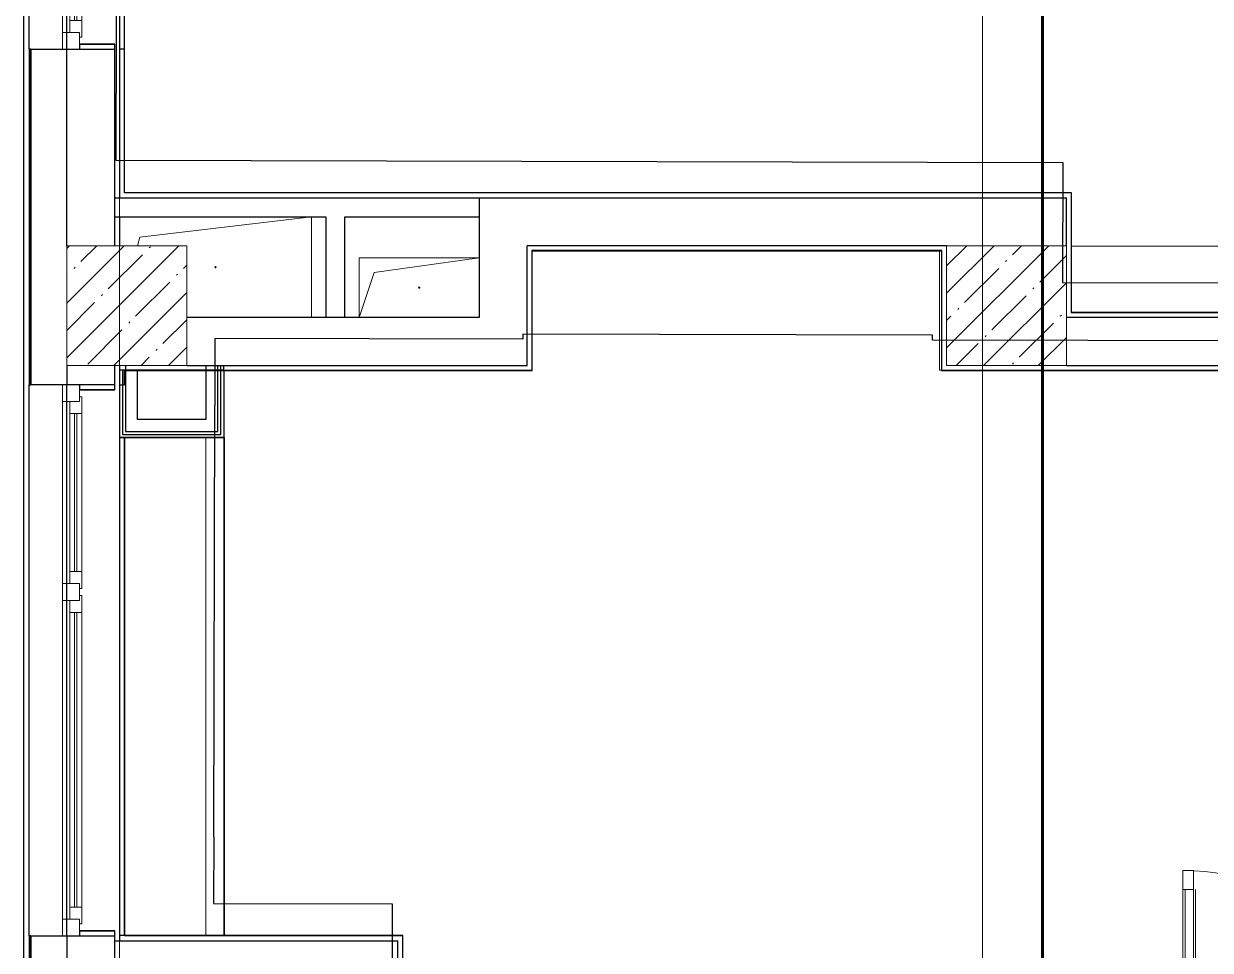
# Model space of a CAD drawing. Header units: millimetres. Extents: x 3914 to 443608, y -156176 to 78197.
# Drawn here: x 25967 to 30917, y -137653 to -133786 of the extents above; entities that cross this region are included whole.
import ezdxf

# ---------------------------------------------------------------- set-up
doc = ezdxf.new("R2010")
doc.units = ezdxf.units.MM
for name, color, linetype, lineweight in [('0) клиннинг', 90, 'Continuous', 60), ('A-DETL-GENF', 7, 'Continuous', 9), ('A-DOOR-1', 7, 'Continuous', 5), ('A-FLOR', 7, 'Continuous', 9), ('A-GENM', 7, 'Continuous', 9), ('A-GLAZ', 7, 'Continuous', 9), ('A-GLAZ-1', 7, 'Continuous', 5), ('A-WALL', 7, 'Continuous', 5), ('S-COLS-1', 7, 'Continuous', 5), ('Оси', 7, 'Continuous', 9)]:
    doc.layers.add(name, color=color, linetype=linetype, lineweight=lineweight)

# ---------------------------------------------------------------- blocks, each defined once
blk = doc.blocks.new('120_Окно_СКБ_2Ст - 120_Окно_СКБ_2Ст 2300х2500 _мал створка справа_-22272277-Объем проектирования 1 этажа')
at = {"layer": 'A-GLAZ'}
for p, q in [((-1150, -127), (-1150, -57)), ((-1150, -57), (-1080, -57)), ((-1080, -57), (-1080, -127)), ((250, -87), (-1080, -87)), ((-1080, -87), (-1080, -127)), ((-1030, -137), (-1030, -87)), ((200, -137), (200, -87)), ((250, -127), (250, -57)), ((250, -57), (320, -57)), ((250, -127), (250, -87)), ((320, -57), (320, -127)), ((1080, -87), (320, -87)), ((320, -87), (320, -127)), ((370, -137), (370, -87)), ((1030, -137), (1030, -87)), ((1080, -127), (1080, -57)), ((1080, -57), (1150, -57)), ((1080, -127), (1080, -87)), ((1150, -57), (1150, -127)), ((-1080, -127), (-1150, -127)), ((-1080, -127), (-1100, -127)), ((-1100, -127), (-1100, -137)), ((-1100, -137), (270, -137)), ((270, -137), (-1100, -137)), ((320, -127), (250, -127)), ((270, -127), (250, -127)), ((270, -137), (270, -127)), ((320, -127), (300, -127)), ((300, -127), (300, -137)), ((300, -137), (1100, -137)), ((1100, -137), (300, -137)), ((1150, -127), (1080, -127)), ((1100, -127), (1080, -127)), ((1100, -137), (1100, -127))]:
    blk.add_line(p, q, dxfattribs=at)
at = {"layer": 'A-GLAZ-1'}
for p, q in [((1150, -57), (-1150, -57)), ((-1130, -127), (-1100, -127)), ((-1030, -107), (200, -107)), ((200, -117), (-1030, -117)), ((270, -127), (300, -127)), ((370, -107), (1030, -107)), ((1030, -117), (370, -117)), ((1100, -127), (1130, -127))]:
    blk.add_line(p, q, dxfattribs=at)
blk = doc.blocks.new('120_Окно_СКБ_1Ст - 120_Окно_СКБ_1Ст 900х2500_h_-20664874-Объем проектирования 1 этажа')
at = {"layer": 'A-GLAZ'}
for p, q in [((-450, -127), (-450, -57)), ((-450, -57), (-380, -57)), ((-380, -57), (-380, -127)), ((380, -87), (-380, -87)), ((-380, -87), (-380, -127)), ((-330, -137), (-330, -87)), ((330, -137), (330, -87)), ((380, -127), (380, -57)), ((380, -57), (450, -57)), ((380, -127), (380, -87)), ((450, -57), (450, -127)), ((-380, -127), (-450, -127)), ((-380, -127), (-400, -127)), ((-400, -127), (-400, -137)), ((-400, -137), (400, -137)), ((400, -137), (-400, -137)), ((450, -127), (380, -127)), ((400, -127), (380, -127)), ((400, -137), (400, -127))]:
    blk.add_line(p, q, dxfattribs=at)
at = {"layer": 'A-GLAZ-1'}
for p, q in [((450, -57), (-450, -57)), ((-430, -127), (-400, -127)), ((-330, -107), (330, -107)), ((330, -117), (-330, -117)), ((400, -127), (430, -127))]:
    blk.add_line(p, q, dxfattribs=at)
blk = doc.blocks.new('BSC_Колонна _Прямоугольная - 500х500-V166-Объем проектирования 1 этажа')
at = {"layer": 'S-COLS-1'}
h = blk.add_hatch(dxfattribs=at)
h.set_pattern_fill('FP_160', color=256, style=0, pattern_type=2)
h.set_pattern_definition([(45, (-3810, -11150), (-114.0493, 114.0493), []), (45, (-3695.95, -11150), (-114.0493, 114.0493), [201.612, -40.322, 6.706, -33.617])])
h.paths.add_polyline_path([(-6.7, -250), (250, -250), (250, 250), (-250, 250), (-250, -250), (-77.7, -250)])
for p, q in [((250, 250), (-250, 250)), ((-250, 250), (-250, -250)), ((250, -250), (250, 250)), ((-250, -250), (250, -250))]:
    blk.add_line(p, q, dxfattribs=at)
blk = doc.blocks.new('GM_Отверстие прямоугольное _в плите_ - Отверстие-V173-Объем проектирования 1 этажа')
at = {"layer": 'A-GENM'}
for p, q in [((-250, -125), (-250, 125)), ((-250, 125), (250, 125)), ((250, 125), (-250, 125)), ((-250, 125), (-250, -125)), ((-187.5, 62.5), (250, 125)), ((-250, -125), (-187.5, 62.5))]:
    blk.add_line(p, q, dxfattribs=at)
for start, end in [(360, 180), (180, 360)]:
    blk.add_arc((0, 0), 2.5, start, end, dxfattribs=at)
blk = doc.blocks.new('GM_Отверстие прямоугольное _в плите_ - Отверстие-22237344-Объем проектирования 1 этажа')
at = {"layer": 'A-GENM'}
for p, q in [((-316, 126), (400, 210)), ((400, 210), (400, -210)), ((400, -210), (400, 210)), ((-325, 90), (-316, 126))]:
    blk.add_line(p, q, dxfattribs=at)
for start, end in [(360, 180), (180, 360)]:
    blk.add_arc((0, 0), 2.5, start, end, dxfattribs=at)
blk = doc.blocks.new('BSC_Колонна _Прямоугольная - 500х500-V187-Объем проектирования 1 этажа')
at = {"layer": 'S-COLS-1'}
h = blk.add_hatch(dxfattribs=at)
h.set_pattern_fill('FP_177', color=256, style=0, pattern_type=2)
h.set_pattern_definition([(45, (-140, -11150), (-114.0493, 114.0493), []), (45, (-25.95, -11150), (-114.0493, 114.0493), [201.612, -40.322, 6.706, -33.617])])
h.paths.add_polyline_path([(-227.1, -250), (250, -250), (250, 250), (-250, 250), (-250, -250)])
for p, q in [((250, 250), (-250, 250)), ((-250, 250), (-250, -250)), ((250, -250), (250, 250)), ((-250, -250), (250, -250))]:
    blk.add_line(p, q, dxfattribs=at)
blk = doc.blocks.new('Дверь_Витражная_остекление_ - ДВН_CОШ в витраже В-6-31924853-Объем проектирования 1 этажа')
at = {"layer": 'A-DETL-GENF'}
for p, q in [((-900, 60), (-855, 60)), ((-855, 60), (-855, -10)), ((900, 60), (855, 60)), ((855, 60), (855, -10)), ((-910, -930), (-910, -17)), ((-910, -17), (-910, -930)), ((-865, -10), (-900, -10)), ((-865, -10), (-900, -10)), ((-855, -10), (-900, -10)), ((-865, -930), (-865, -10)), ((-865, -930), (-865, -10)), ((855, -10), (900, -10)), ((865, -10), (900, -10)), ((865, -910), (865, -10)), ((865, -10), (865, -910)), ((900, -10), (865, -10)), ((910, -910), (910, -17)), ((910, -910), (910, -17)), ((-910, -90), (-865, -90)), ((-900, -850), (-900, -90)), ((-856, -850), (-856, -90)), ((856, -830), (856, -90)), ((910, -90), (865, -90)), ((900, -830), (900, -90)), ((910, -830), (865, -830)), ((-910, -850), (-865, -850)), ((-910, -930), (-865, -930)), ((-910, -930), (-865, -930)), ((910, -910), (865, -910)), ((865, -910), (910, -910))]:
    blk.add_line(p, q, dxfattribs=at)
at = {"layer": 'A-DOOR-1'}
for p, q in [((-910, -930), (-910, -17)), ((910, -910), (910, -17))]:
    blk.add_line(p, q, dxfattribs=at)
for centre, radius, start, end in [((-910, -10), 920, 270, 0), ((910, -10), 900, 180, 270)]:
    blk.add_arc(centre, radius, start, end, dxfattribs=at)
blk = doc.blocks.new('Зашивка приборов отопления14 - Зашивка приборов отопления-33280456-Объем проектирования 1 этажа')
at = {"layer": 'A-WALL'}
for p, q in [((37471.9, 23439), (35392.9, 23439)), ((35391.9, 23079), (37471.9, 23079)), ((37471.9, 23079), (35391.9, 23079)), ((35391.9, 23004), (37471.9, 23004))]:
    blk.add_line(p, q, dxfattribs=at)

msp = doc.modelspace()

# ---------------------------------------------------------------- linework, layer by layer
for p, q in [((25967, -138907.7), (25967, -130732.7)), ((26388, -134491.7), (26388, -131703.7)), ((25989, -133892.7), (25989, -132992.7)), ((26147, -133892.7), (26147, -132992.7)), ((26367, -132992.7), (26367, -133892.7)), ((25997, -133892.7), (25989, -133892.7)), ((25989, -133892.7), (25989, -135292.7)), ((25994, -133892.7), (25994, -135292.7)), ((25997, -133892.7), (25997, -135292.7)), ((25997, -133892.7), (26347, -133892.7)), ((26147, -134712.7), (26147, -133892.7)), ((26347, -133871.7), (26199, -133871.7)), ((26199, -133871.7), (26199, -133872.7)), ((26347, -133872.7), (26199, -133872.7)), ((26199, -133872.7), (26199, -133892.7)), ((26347, -133872.7), (26347, -133871.7)), ((26347, -134712.7), (26347, -133872.7)), ((26387, -133892.7), (26367, -133892.7)), ((26367, -133892.7), (26367, -134512.7)), ((26347, -134512.7), (30317, -134512.7)), ((26388, -134492.7), (26387, -134492.7)), ((30338, -134491.7), (26388, -134491.7)), ((27867, -134512.7), (27867, -134592.7)), ((30317, -134712.7), (30317, -134512.7)), ((30338, -134991.7), (30338, -134491.7)), ((26347, -134592.7), (27227, -134592.7)), ((26367, -134592.7), (26367, -134712.7)), ((27227, -134592.7), (27227, -135012.7)), ((27307, -134592.7), (27867, -134592.7)), ((27307, -135012.7), (27307, -134592.7)), ((27867, -134592.7), (27867, -135012.7)), ((28067, -135212.7), (28067, -134712.7)), ((29817, -134712.7), (28067, -134712.7)), ((29796, -134732.7), (28087, -134732.7)), ((28087, -134732.7), (28087, -135212.7)), ((28087, -134733.7), (29797, -134733.7)), ((28088, -135233.7), (28088, -134732.7)), ((29796, -134732.7), (29796, -135233.7)), ((29797, -134732.7), (29796, -134732.7)), ((29797, -135212.7), (29797, -134732.7)), ((27867, -135012.7), (26647, -135012.7)), ((32517, -135012.7), (30317, -135012.7)), ((30338, -134992.7), (30337, -134992.7)), ((32497, -134991.7), (30338, -134991.7)), ((26147, -135212.7), (26147, -135292.7)), ((26347, -135312.7), (26347, -135212.7)), ((26367, -135212.7), (26367, -135512.7)), ((26388, -135232.7), (26367, -135232.7)), ((26379.5, -135232.7), (26379.5, -135500.2)), ((26387, -135292.7), (26387, -135232.7)), ((26802, -135232.7), (26388, -135232.7)), ((26388, -135232.7), (26388, -135292.7)), ((26388, -135233.7), (26802, -135233.7)), ((26392, -135212.7), (26392, -135487.7)), ((26442, -135437.7), (26442, -135232.7)), ((26647, -135212.7), (28067, -135212.7)), ((26727, -135212.7), (26727, -135437.7)), ((26777, -135487.7), (26777, -135212.7)), ((26789.5, -135500.2), (26789.5, -135212.7)), ((26802, -135232.7), (26802, -135212.7)), ((26803, -135233.7), (28088, -135233.7)), ((26803, -135512.7), (26803, -135233.7)), ((28087, -135212.7), (28087, -135232.7)), ((29796, -135233.7), (33038, -135233.7)), ((29797, -135232.7), (29797, -135212.7)), ((30317, -135212.7), (32517, -135212.7)), ((25989, -135292.7), (25997, -135292.7)), ((25989, -137592.7), (25989, -135292.7)), ((26347, -135292.7), (25997, -135292.7)), ((26147, -137592.7), (26147, -135292.7)), ((26199, -135292.7), (26199, -135312.7)), ((26199, -135312.7), (26347, -135312.7)), ((26199, -135312.7), (26199, -135313.7)), ((26199, -135313.7), (26347, -135313.7)), ((26347, -135313.7), (26347, -135312.7)), ((26367, -135292.7), (26387, -135292.7)), ((26387, -135292.7), (26388, -135292.7)), ((26727, -135437.7), (26442, -135437.7)), ((26803, -135512.7), (26367, -135512.7)), ((26367, -135512.7), (26367, -135513.7)), ((26367, -135513.7), (26367, -137591.7)), ((26367, -135513.7), (26802.5, -135513.7)), ((26379.5, -135500.2), (26789.5, -135500.2)), ((26387, -137591.7), (26387, -135512.7)), ((26388, -135512.7), (26388, -137591.7)), ((26392, -135487.7), (26777, -135487.7)), ((26802.5, -135513.7), (26802.5, -135512.7)), ((26803, -135512.7), (26803, -137591.7)), ((25997, -137592.7), (25989, -137592.7)), ((25989, -137592.7), (25989, -138792.7)), ((25994, -137592.7), (25994, -138792.7)), ((25997, -137592.7), (25997, -138792.7)), ((25997, -137592.7), (26347, -137592.7)), ((26147, -137592.7), (26147, -138792.7)), ((26347, -137571.7), (26199, -137571.7)), ((26199, -137571.7), (26199, -137572.7)), ((26347, -137572.7), (26199, -137572.7)), ((26199, -137572.7), (26199, -137592.7)), ((26347, -137572.7), (26347, -137571.7)), ((26347, -138212.7), (26347, -137572.7)), ((26387, -137591.7), (26367, -137591.7)), ((26367, -137591.7), (26367, -137612.7)), ((26387, -137591.7), (26387, -137592.7)), ((26388, -137591.7), (26387, -137591.7)), ((27547, -137592.7), (26387, -137592.7)), ((27548, -137591.7), (26388, -137591.7)), ((27547, -137592.7), (27547, -137592.7)), ((27548, -138191.7), (27548, -137591.7)), ((26347, -137612.7), (27527, -137612.7)), ((27527, -138212.7), (27527, -137612.7))]:
    msp.add_line(p, q)
at = {"flags": 128}
msp.add_lwpolyline([(32765.8, -131693.6), (32365.8, -131692.7), (32367.4, -131032.7), (30909.4, -131029.2), (30908.5, -131409.2), (29336.5, -131405.5), (29337.4, -131025.5), (26689.4, -131019.3), (26688.1, -131569.3), (26358.1, -131568.6), (26351.6, -134356.5), (30301.5, -134365.8), (30300.4, -134865.8), (32458.4, -134870.9), (32459.1, -134570.9), (32759.1, -134571.6)], close=True, dxfattribs=at)
msp.add_lwpolyline([(34420.4, -131277.3), (34300.4, -131277), (33326.3, -131274.7), (33326, -131419.9), (33008.5, -131419.2), (32999.8, -135114.2), (29758.3, -135106.5), (29758.4, -135085.5), (28049.4, -135081.5), (28049.3, -135102.5), (26764.8, -135099.5), (26764.2, -135379), (26763.2, -135379), (26758.9, -137179), (26759.9, -137179), (26759.3, -137457.5), (27504.3, -137459.3), (27502.9, -138059.3)], dxfattribs=at)
at = {"layer": '0) клиннинг'}
msp.add_lwpolyline([(30217, -118762.7), (30217, -146392.7)], dxfattribs=at)
at = {"layer": 'A-FLOR'}
for p, q in [((26387, -134492.7), (26387, -131707.7)), ((30337, -134492.7), (26388, -134492.7)), ((30337, -134992.7), (30337, -134492.7)), ((28088, -135232.7), (28088, -134732.7)), ((28088, -134732.7), (29788, -134732.7)), ((29788, -134732.7), (29788, -135232.7)), ((30337, -134714.9), (32497, -134714.9)), ((32496, -134992.7), (30338, -134992.7)), ((26802, -137592.7), (26802, -135232.7)), ((26802, -135232.7), (28087, -135232.7)), ((29788, -135232.7), (33037, -135232.7)), ((26367, -135512.7), (26367, -137591.7)), ((26727, -137592.7), (26727, -135512.7)), ((27547, -137592.7), (26802, -137592.7)), ((27547, -138191.7), (27547, -137592.7))]:
    msp.add_line(p, q, dxfattribs=at)
at = {"layer": 'Оси'}
for points in [[(29967, -148019), (29967, -143019), (29967, -123714.7), (29967, -118714.7)], [(26367, -148019), (26367, -143019), (26367, -135732.7), (26367, -130732.7)]]:
    msp.add_lwpolyline(points, dxfattribs=at)

# ---------------------------------------------------------------- block references
at = {"color": 3, "rotation": 89.99999999999991}
for name, p in [('120_Окно_СКБ_1Ст - 120_Окно_СКБ_1Ст 900х2500_h_-20664874-Объем проектирования 1 этажа', (26072, -133442.7)), ('120_Окно_СКБ_2Ст - 120_Окно_СКБ_2Ст 2300х2500 _мал створка справа_-22272277-Объем проектирования 1 этажа', (26072, -136442.7))]:
    msp.add_blockref(name, p, dxfattribs=at)
for name, p in [('GM_Отверстие прямоугольное _в плите_ - Отверстие-22237344-Объем проектирования 1 этажа', (26767, -134802.7)), ('BSC_Колонна _Прямоугольная - 500х500-V187-Объем проектирования 1 этажа', (26397, -134962.7)), ('BSC_Колонна _Прямоугольная - 500х500-V166-Объем проектирования 1 этажа', (30067, -134962.7)), ('GM_Отверстие прямоугольное _в плите_ - Отверстие-V173-Объем проектирования 1 этажа', (27617, -134887.7))]:
    msp.add_blockref(name, p)
for name, p, rotation in [('Зашивка приборов отопления14 - Зашивка приборов отопления-33280456-Объем проектирования 1 этажа', (49806, -172984.7), 90.0000000000001), ('Дверь_Витражная_остекление_ - ДВН_CОШ в витраже В-6-31924853-Объем проектирования 1 этажа', (31712, -138229.7), 180)]:
    msp.add_blockref(name, p, dxfattribs=dict(rotation=rotation))

doc.saveas('drawing.dxf')
